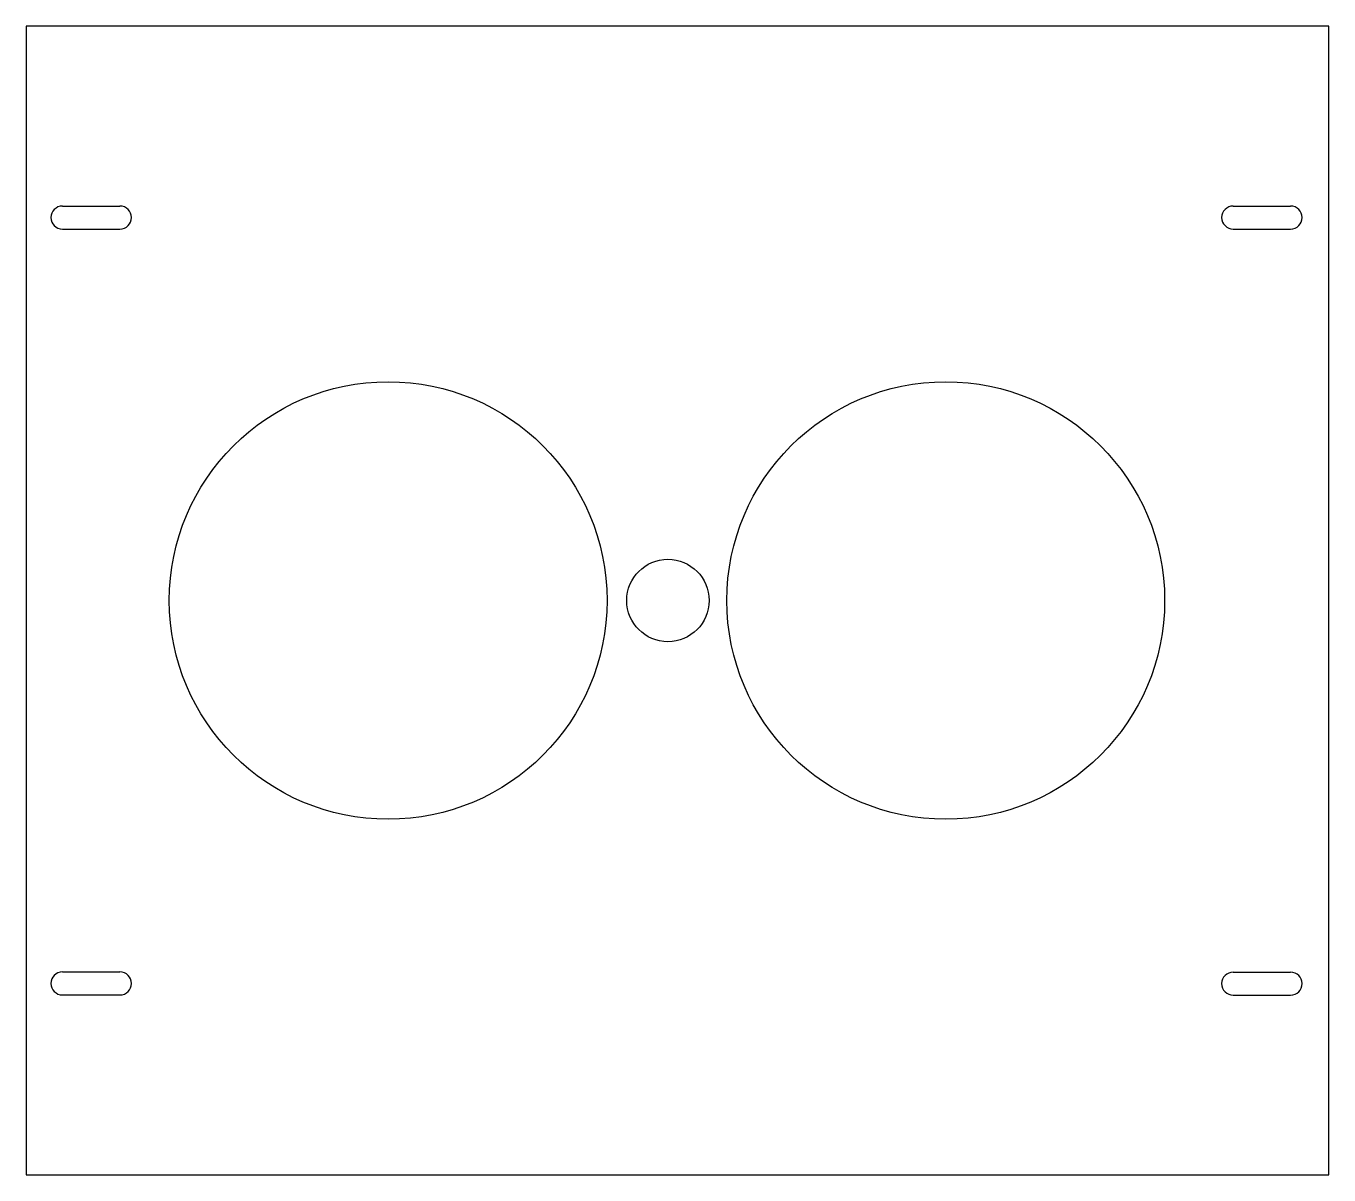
# Model space of a CAD drawing. Header units: millimetres. Extents: x 0 to 340, y 0 to 300.
import ezdxf

# ---------------------------------------------------------------- set-up
doc = ezdxf.new("R2010")
doc.units = ezdxf.units.MM
doc.layers.add('Sketch', color=7, linetype='CONTINUOUS')

msp = doc.modelspace()

# ---------------------------------------------------------------- linework, layer by layer
at = {"layer": 'Sketch'}
for p, q in [((340, 300), (0, 300)), ((0, 300), (0, 0)), ((340, 0), (340, 300)), ((9.5, 253), (24.5, 253)), ((315, 253), (330, 253)), ((9.5, 247), (24.5, 247)), ((315, 247), (330, 247)), ((9.5, 53), (24.5, 53)), ((315, 52.96), (330, 52.96)), ((9.5, 47), (24.5, 47)), ((315, 46.96), (330, 46.96)), ((0, 0), (340, 0))]:
    msp.add_line(p, q, dxfattribs=at)
for centre, radius in [((94.5, 150), 57.12), ((240, 150), 57.12), ((167.5, 150), 10.75)]:
    msp.add_circle(centre, radius, dxfattribs=at)
for centre, start, end in [((9.5, 250), 90, -90), ((24.5, 250), -90, 90), ((315, 250), 90, -90), ((330, 250), -90, 90), ((9.5, 50), 90, -90), ((24.5, 50), -90, 90), ((315, 49.96), 90, -90), ((330, 49.96), -90, 90)]:
    msp.add_arc(centre, 3, start, end, dxfattribs=at)

doc.saveas('drawing.dxf')
